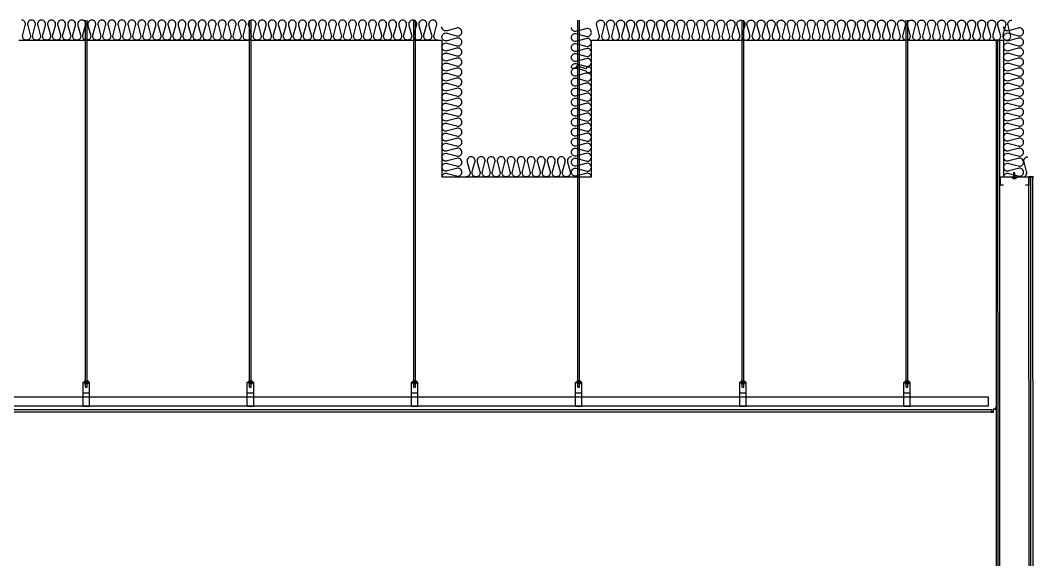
# Model space of a CAD drawing. Header units: millimetres. Extents: x 19868 to 801382, y -4805 to 85279.
# Drawn here: x 75786 to 81311, y 45066 to 48029 of the extents above; entities that cross this region are included whole.
import ezdxf

# ---------------------------------------------------------------- set-up
doc = ezdxf.new("R2010")
doc.units = ezdxf.units.MM
doc.header["$LTSCALE"] = 250
for name, color, linetype in [('8입면선', 8, 'Continuous'), ('A-CEIL', 8, 'Continuous'), ('A-CEIL_EL', 8, 'Continuous'), ('A-WALL-D', 7, 'Continuous'), ('GAGAM-DT', 7, 'Continuous'), ('ISL', 251, 'Continuous'), ('MO-S', 3, 'Continuous'), ('입면', 7, 'Continuous')]:
    doc.layers.add(name, color=color, linetype=linetype)

# ---------------------------------------------------------------- blocks, each defined once
blk = doc.blocks.new('A$C7fa20b73')
at = {"layer": '8입면선', "color": 8}
for p, q in [((10, 0), (9.4, 5790)), ((190, 0), (189.4, 5040))]:
    blk.add_line(p, q, dxfattribs=at)
at = {"layer": 'A-WALL-D'}
for p, q in [((-0.6, 5790), (0, 0)), ((19.4, 5790), (-0.6, 5790)), ((20, 0), (19.4, 5790)), ((180, 0), (179.4, 5040)), ((199.4, 5040), (179.4, 5040)), ((199.4, 5040), (200, 0)), ((200, 0), (0, 0))]:
    blk.add_line(p, q, dxfattribs=at)
at = {"layer": 'GAGAM-DT', "color": 8}
for p, q in [((104.6, 5034.2), (94.6, 5034.2)), ((94.6, 5034.2), (94.6, 5030.7)), ((103.1, 5029.2), (96.1, 5029.2)), ((97.1, 5034.2), (97.1, 5065.6)), ((102.1, 5060.1), (97.1, 5065.6)), ((97.1, 5034.2), (97.1, 5029.2)), ((102.1, 5034.2), (102.1, 5060.1)), ((102.1, 5034.2), (102.1, 5029.2)), ((104.6, 5034.2), (104.6, 5030.7)), ((95.2, 5.8), (95.2, 9.3)), ((105.1, 5.8), (95.2, 5.8)), ((103.6, 10.8), (96.7, 10.8)), ((97.6, 5.8), (97.6, 10.8)), ((97.6, 5.8), (97.6, -25.6)), ((102.6, 5.8), (102.6, 10.8)), ((102.6, 5.8), (102.6, -20.1)), ((105.1, 5.8), (105.1, 9.3)), ((97.6, -25.6), (102.6, -20.1))]:
    blk.add_line(p, q, dxfattribs=at)
for centre, start, end in [((96.1, 5030.7), 180, 270), ((103.1, 5030.7), 270, 0), ((96.7, 9.3), 90, 180), ((103.6, 9.3), 0, 90)]:
    blk.add_arc(centre, 1.51, start, end, dxfattribs=at)
at = {"layer": '입면', "color": 6}
for p, q in [((19.4, 4995), (19.4, 5040)), ((19.4, 5040), (84.8, 5040)), ((84.2, 5038.8), (20.6, 5038.8)), ((20.6, 5038.8), (20.6, 4996.2)), ((89.2, 5033), (84.2, 5038.8)), ((84.8, 5040), (89.8, 5034.2)), ((109.7, 5033), (89.2, 5033)), ((89.8, 5034.2), (109.1, 5034.2)), ((109.1, 5034.2), (114.1, 5040)), ((114.7, 5038.8), (109.7, 5033)), ((114.1, 5040), (179.4, 5040)), ((178.2, 5038.8), (114.7, 5038.8)), ((178.2, 4996.2), (178.2, 5038.8)), ((179.4, 5040), (179.4, 4995)), ((37.3, 4995), (19.4, 4995)), ((20.6, 4996.2), (37.3, 4996.2)), ((37.3, 4996.2), (37.3, 4995)), ((161.6, 4995), (161.6, 4996.2)), ((161.6, 4996.2), (178.2, 4996.2)), ((179.4, 4995), (161.6, 4995)), ((37.8, 45), (20, 45)), ((20, 45), (20, 0)), ((20, 0), (85.3, 0)), ((21.2, 1.2), (21.2, 43.8)), ((21.2, 43.8), (37.8, 43.8)), ((84.8, 1.2), (21.2, 1.2)), ((37.8, 43.8), (37.8, 45)), ((89.8, 7), (84.8, 1.2)), ((85.3, 0), (90.3, 5.8)), ((110.2, 7), (89.8, 7)), ((90.3, 5.8), (109.7, 5.8)), ((109.7, 5.8), (114.7, 0)), ((115.2, 1.2), (110.2, 7)), ((114.7, 0), (180, 0)), ((178.8, 1.2), (115.2, 1.2)), ((180, 45), (162.2, 45)), ((162.2, 45), (162.2, 43.8)), ((162.2, 43.8), (178.8, 43.8)), ((178.8, 43.8), (178.8, 1.2)), ((180, 0), (180, 45))]:
    blk.add_line(p, q, dxfattribs=at)

msp = doc.modelspace()

# ---------------------------------------------------------------- linework, layer by layer
at = {"layer": 'A-CEIL'}
for p, q in [((72061.3, 45890.9, 0), (81114.8, 45890.9, 0)), ((72061.3, 45878.9, 0), (81114.8, 45878.9, 0))]:
    msp.add_line(p, q, dxfattribs=at)
at = {"layer": 'A-CEIL_EL'}
for p, q in [((76144.2, 46014.7), (76144.2, 48028.9, 0)), ((76153.2, 46014.7), (76153.2, 48028.9, 0)), ((77044.2, 46014.7), (77044.2, 48028.9, 0)), ((77053.2, 46014.7), (77053.2, 48028.9, 0)), ((77944.2, 46014.7), (77944.2, 48028.9, 0)), ((77953.2, 46014.7), (77953.2, 48028.9, 0)), ((78844.2, 46014.7), (78844.2, 48028.9, 0)), ((78853.2, 46014.7), (78853.2, 48028.9, 0)), ((79744.2, 46014.7), (79744.2, 48028.9, 0)), ((79753.2, 46014.7), (79753.2, 48028.9, 0)), ((80644.2, 46014.7), (80644.2, 48028.9, 0)), ((80653.2, 46014.7), (80653.2, 48028.9, 0)), ((76131.2, 45910.7), (76131.2, 46041.9)), ((76131.2, 46041.9), (76166.2, 46041.9)), ((76131.2, 46040.7), (76166.2, 46040.7)), ((76135.2, 46043.4), (76162.2, 46043.4)), ((76135.2, 46043.4), (76135.2, 46041.9)), ((76135.2, 46040.7), (76135.2, 46039.2)), ((76135.2, 46039.2), (76162.2, 46039.2)), ((76139.2, 46048.4), (76158.2, 46048.4)), ((76139.2, 46048.4), (76139.2, 46043.4)), ((76139.2, 46039.2), (76139.2, 46034.2)), ((76139.2, 46034.2), (76158.2, 46034.2)), ((76144.2, 46014.7), (76144.2, 46034.2)), ((76153.2, 46014.7), (76153.2, 46034.2)), ((76158.2, 46048.4), (76158.2, 46043.4)), ((76158.2, 46039.2), (76158.2, 46034.2)), ((76162.2, 46043.4), (76162.2, 46041.9)), ((76162.2, 46040.7), (76162.2, 46039.2)), ((76166.2, 45910.7), (76166.2, 46041.9)), ((77031.2, 45910.7), (77031.2, 46041.9)), ((77031.2, 46041.9), (77066.2, 46041.9)), ((77031.2, 46040.7), (77066.2, 46040.7)), ((77035.2, 46043.4), (77062.2, 46043.4)), ((77035.2, 46043.4), (77035.2, 46041.9)), ((77035.2, 46040.7), (77035.2, 46039.2)), ((77035.2, 46039.2), (77062.2, 46039.2)), ((77039.2, 46048.4), (77058.2, 46048.4)), ((77039.2, 46048.4), (77039.2, 46043.4)), ((77039.2, 46039.2), (77039.2, 46034.2)), ((77039.2, 46034.2), (77058.2, 46034.2)), ((77044.2, 46014.7), (77044.2, 46034.2)), ((77053.2, 46014.7), (77053.2, 46034.2)), ((77058.2, 46048.4), (77058.2, 46043.4)), ((77058.2, 46039.2), (77058.2, 46034.2)), ((77062.2, 46043.4), (77062.2, 46041.9)), ((77062.2, 46040.7), (77062.2, 46039.2)), ((77066.2, 45910.7), (77066.2, 46041.9)), ((77931.2, 45910.7), (77931.2, 46041.9)), ((77931.2, 46041.9), (77966.2, 46041.9)), ((77931.2, 46040.7), (77966.2, 46040.7)), ((77935.2, 46043.4), (77962.2, 46043.4)), ((77935.2, 46043.4), (77935.2, 46041.9)), ((77935.2, 46040.7), (77935.2, 46039.2)), ((77935.2, 46039.2), (77962.2, 46039.2)), ((77939.2, 46048.4), (77958.2, 46048.4)), ((77939.2, 46048.4), (77939.2, 46043.4)), ((77939.2, 46039.2), (77939.2, 46034.2)), ((77939.2, 46034.2), (77958.2, 46034.2)), ((77944.2, 46014.7), (77944.2, 46034.2)), ((77953.2, 46014.7), (77953.2, 46034.2)), ((77958.2, 46048.4), (77958.2, 46043.4)), ((77958.2, 46039.2), (77958.2, 46034.2)), ((77962.2, 46043.4), (77962.2, 46041.9)), ((77962.2, 46040.7), (77962.2, 46039.2)), ((77966.2, 45910.7), (77966.2, 46041.9)), ((78831.2, 45910.7), (78831.2, 46041.9)), ((78831.2, 46041.9), (78866.2, 46041.9)), ((78831.2, 46040.7), (78866.2, 46040.7)), ((78835.2, 46043.4), (78862.2, 46043.4)), ((78835.2, 46043.4), (78835.2, 46041.9)), ((78835.2, 46040.7), (78835.2, 46039.2)), ((78835.2, 46039.2), (78862.2, 46039.2)), ((78839.2, 46048.4), (78858.2, 46048.4)), ((78839.2, 46048.4), (78839.2, 46043.4)), ((78839.2, 46039.2), (78839.2, 46034.2)), ((78839.2, 46034.2), (78858.2, 46034.2)), ((78844.2, 46014.7), (78844.2, 46034.2)), ((78853.2, 46014.7), (78853.2, 46034.2)), ((78858.2, 46048.4), (78858.2, 46043.4)), ((78858.2, 46039.2), (78858.2, 46034.2)), ((78862.2, 46043.4), (78862.2, 46041.9)), ((78862.2, 46040.7), (78862.2, 46039.2)), ((78866.2, 45910.7), (78866.2, 46041.9)), ((79731.2, 45910.7), (79731.2, 46041.9)), ((79731.2, 46041.9), (79766.2, 46041.9)), ((79731.2, 46040.7), (79766.2, 46040.7)), ((79735.2, 46043.4), (79762.2, 46043.4)), ((79735.2, 46043.4), (79735.2, 46041.9)), ((79735.2, 46040.7), (79735.2, 46039.2)), ((79735.2, 46039.2), (79762.2, 46039.2)), ((79739.2, 46048.4), (79758.2, 46048.4)), ((79739.2, 46048.4), (79739.2, 46043.4)), ((79739.2, 46039.2), (79739.2, 46034.2)), ((79739.2, 46034.2), (79758.2, 46034.2)), ((79744.2, 46014.7), (79744.2, 46034.2)), ((79753.2, 46014.7), (79753.2, 46034.2)), ((79758.2, 46048.4), (79758.2, 46043.4)), ((79758.2, 46039.2), (79758.2, 46034.2)), ((79762.2, 46043.4), (79762.2, 46041.9)), ((79762.2, 46040.7), (79762.2, 46039.2)), ((79766.2, 45910.7), (79766.2, 46041.9)), ((80631.2, 45910.7), (80631.2, 46041.9)), ((80631.2, 46041.9), (80666.2, 46041.9)), ((80631.2, 46040.7), (80666.2, 46040.7)), ((80635.2, 46043.4), (80662.2, 46043.4)), ((80635.2, 46043.4), (80635.2, 46041.9)), ((80635.2, 46040.7), (80635.2, 46039.2)), ((80635.2, 46039.2), (80662.2, 46039.2)), ((80639.2, 46048.4), (80658.2, 46048.4)), ((80639.2, 46048.4), (80639.2, 46043.4)), ((80639.2, 46039.2), (80639.2, 46034.2)), ((80639.2, 46034.2), (80658.2, 46034.2)), ((80644.2, 46014.7), (80644.2, 46034.2)), ((80653.2, 46014.7), (80653.2, 46034.2)), ((80658.2, 46048.4), (80658.2, 46043.4)), ((80658.2, 46039.2), (80658.2, 46034.2)), ((80662.2, 46043.4), (80662.2, 46041.9)), ((80662.2, 46040.7), (80662.2, 46039.2)), ((80666.2, 45910.7), (80666.2, 46041.9)), ((76131.2, 45982.4), (76166.2, 45982.4)), ((77031.2, 45982.4), (77066.2, 45982.4)), ((77931.2, 45982.4), (77966.2, 45982.4)), ((78831.2, 45982.4), (78866.2, 45982.4)), ((79731.2, 45982.4), (79766.2, 45982.4)), ((80631.2, 45982.4), (80666.2, 45982.4)), ((72081.2, 45961.9), (81094.9, 45961.9)), ((76131.2, 45961.9), (76166.2, 45961.9)), ((77031.2, 45961.9), (77066.2, 45961.9)), ((77931.2, 45961.9), (77966.2, 45961.9)), ((78831.2, 45961.9), (78866.2, 45961.9)), ((79731.2, 45961.9), (79766.2, 45961.9)), ((80631.2, 45961.9), (80666.2, 45961.9)), ((81094.9, 45911.9), (81094.9, 45961.9)), ((72081.2, 45911.9), (81094.9, 45911.9)), ((76131.2, 45911.9), (76166.2, 45911.9)), ((76131.2, 45910.7), (76166.2, 45910.7)), ((77031.2, 45911.9), (77066.2, 45911.9)), ((77031.2, 45910.7), (77066.2, 45910.7)), ((77931.2, 45911.9), (77966.2, 45911.9)), ((77931.2, 45910.7), (77966.2, 45910.7)), ((78831.2, 45911.9), (78866.2, 45911.9)), ((78831.2, 45910.7), (78866.2, 45910.7)), ((79731.2, 45911.9), (79766.2, 45911.9)), ((79731.2, 45910.7), (79766.2, 45910.7)), ((80631.2, 45911.9), (80666.2, 45911.9)), ((80631.2, 45910.7), (80666.2, 45910.7))]:
    msp.add_line(p, q, dxfattribs=at)
for centre in [(76148.7, 46026.3), (77048.7, 46026.3), (77948.7, 46026.3), (78848.7, 46026.3), (79748.7, 46026.3), (80648.7, 46026.3)]:
    msp.add_arc(centre, 12.4, 248.715, 291.285, dxfattribs=at)
at = {"layer": 'ISL'}
msp.add_line((81114.8, 45878.9), (81114.8, 45890.9, 0), dxfattribs=at)
for points in [[(78075.7, 47918.9, -0.524951), (78055.1, 47948.7), (78068.8, 47999.1, 0.524856), (78048.2, 48028.9, 0.524856), (78027.6, 47999.1), (78041.3, 47948.7, -1.449198), (78000.1, 47948.7), (78013.8, 47999.1, 0.524856), (77993.2, 48028.9, 0.524856), (77972.6, 47999.1), (77986.3, 47948.7, -1.449198), (77945.1, 47948.7), (77958.8, 47999.1, 0.524856), (77938.2, 48028.9, 0.524856), (77917.6, 47999.1), (77931.3, 47948.7, -1.449198), (77890.1, 47948.7), (77903.8, 47999.1, 0.524856), (77883.2, 48028.9, 0.524856), (77862.6, 47999.1), (77876.3, 47948.7, -1.449198), (77835.1, 47948.7), (77848.8, 47999.1, 0.524856), (77828.2, 48028.9, 0.524856), (77807.6, 47999.1), (77821.3, 47948.7, -1.449198), (77780.1, 47948.7), (77793.8, 47999.1, 0.524856), (77773.2, 48028.9, 0.524856), (77752.6, 47999.1), (77766.3, 47948.7, -1.449198), (77725.1, 47948.7), (77738.8, 47999.1, 0.524856), (77718.2, 48028.9, 0.524856), (77697.6, 47999.1), (77711.3, 47948.7, -1.449198), (77670.1, 47948.7), (77683.8, 47999.1, 0.524856), (77663.2, 48028.9, 0.524856), (77642.6, 47999.1), (77656.3, 47948.7, -1.449198), (77615.1, 47948.7), (77628.8, 47999.1, 0.524856), (77608.2, 48028.9, 0.524856), (77587.6, 47999.1), (77601.3, 47948.7, -1.449198), (77560.1, 47948.7), (77573.8, 47999.1, 0.524856), (77553.2, 48028.9, 0.524856), (77532.6, 47999.1), (77546.3, 47948.7, -1.449198), (77505.1, 47948.7), (77518.8, 47999.1, 0.524856), (77498.2, 48028.9, 0.524856), (77477.6, 47999.1), (77491.3, 47948.7, -1.449198), (77450.1, 47948.7), (77463.8, 47999.1, 0.524856), (77443.2, 48028.9, 0.524856), (77422.6, 47999.1), (77436.3, 47948.7, -1.449198), (77395.1, 47948.7), (77408.8, 47999.1, 0.524856), (77388.2, 48028.9, 0.524856), (77367.6, 47999.1), (77381.3, 47948.7, -1.449198), (77340.1, 47948.7), (77353.8, 47999.1, 0.524856), (77333.2, 48028.9, 0.524856), (77312.6, 47999.1), (77326.3, 47948.7, -1.449198), (77285.1, 47948.7), (77298.8, 47999.1, 0.524856), (77278.2, 48028.9, 0.524856), (77257.6, 47999.1), (77271.3, 47948.7, -1.449198), (77230.1, 47948.7), (77243.8, 47999.1, 0.524856), (77223.2, 48028.9, 0.524856), (77202.6, 47999.1), (77216.3, 47948.7, -1.449198), (77175.1, 47948.7), (77188.8, 47999.1, 0.524856), (77168.2, 48028.9, 0.524856), (77147.6, 47999.1), (77161.3, 47948.7, -1.449198), (77120.1, 47948.7), (77133.8, 47999.1, 0.524856), (77113.2, 48028.9, 0.524856), (77092.6, 47999.1), (77106.3, 47948.7, -1.449198), (77065.1, 47948.7), (77078.8, 47999.1, 0.524856), (77058.2, 48028.9, 0.524856), (77037.6, 47999.1), (77051.3, 47948.7, -1.449198), (77010.1, 47948.7), (77023.8, 47999.1, 0.524856), (77003.2, 48028.9, 0.524856), (76982.6, 47999.1), (76996.3, 47948.7, -1.449198), (76955.1, 47948.7), (76968.8, 47999.1, 0.524856), (76948.2, 48028.9, 0.524856), (76927.6, 47999.1), (76941.3, 47948.7, -1.449198), (76900.1, 47948.7), (76913.8, 47999.1, 0.524856), (76893.2, 48028.9, 0.524856), (76872.6, 47999.1), (76886.3, 47948.7, -1.449198), (76845.1, 47948.7), (76858.8, 47999.1, 0.524856), (76838.2, 48028.9, 0.524856), (76817.6, 47999.1), (76831.3, 47948.7, -1.449198), (76790.1, 47948.7), (76803.8, 47999.1, 0.524856), (76783.2, 48028.9, 0.524856), (76762.6, 47999.1), (76776.3, 47948.7, -1.449198), (76735.1, 47948.7), (76748.8, 47999.1, 0.524856), (76728.2, 48028.9, 0.524856), (76707.6, 47999.1), (76721.3, 47948.7, -1.449198), (76680.1, 47948.7), (76693.8, 47999.1, 0.524856), (76673.2, 48028.9, 0.524856), (76652.6, 47999.1), (76666.3, 47948.7, -1.449198), (76625.1, 47948.7), (76638.8, 47999.1, 0.524856), (76618.2, 48028.9, 0.524856), (76597.6, 47999.1), (76611.3, 47948.7, -1.449198), (76570.1, 47948.7), (76583.8, 47999.1, 0.524856), (76563.2, 48028.9, 0.524856), (76542.6, 47999.1), (76556.3, 47948.7, -1.449198), (76515.1, 47948.7), (76528.8, 47999.1, 0.524856), (76508.2, 48028.9, 0.524856), (76487.6, 47999.1), (76501.3, 47948.7, -1.449198), (76460.1, 47948.7), (76473.8, 47999.1, 0.524856), (76453.2, 48028.9, 0.524856), (76432.6, 47999.1), (76446.3, 47948.7, -1.449198), (76405.1, 47948.7), (76418.8, 47999.1, 0.524856), (76398.2, 48028.9, 0.524856), (76377.6, 47999.1), (76391.3, 47948.7, -1.449198), (76350.1, 47948.7), (76363.8, 47999.1, 0.524856), (76343.2, 48028.9, 0.524856), (76322.6, 47999.1), (76336.3, 47948.7, -1.449198), (76295.1, 47948.7), (76308.8, 47999.1, 0.524856), (76288.2, 48028.9, 0.524856), (76267.6, 47999.1), (76281.3, 47948.7, -1.449198), (76240.1, 47948.7), (76253.8, 47999.1, 0.524856), (76233.2, 48028.9, 0.524856), (76212.6, 47999.1), (76226.3, 47948.7, -1.449198), (76185.1, 47948.7), (76198.8, 47999.1, 0.524856), (76178.2, 48028.9, 0.524856), (76157.6, 47999.1), (76171.3, 47948.7, -1.449198), (76130.1, 47948.7), (76143.8, 47999.1, 0.524856), (76123.2, 48028.9, 0.524856), (76102.6, 47999.1), (76116.3, 47948.7, -1.449198), (76075.1, 47948.7), (76088.8, 47999.1, 0.524856), (76068.2, 48028.9, 0.524856), (76047.6, 47999.1), (76061.3, 47948.7, -1.449198), (76020.1, 47948.7), (76033.8, 47999.1, 0.524856), (76013.2, 48028.9, 0.524856), (75992.6, 47999.1), (76006.3, 47948.7, -1.449198), (75965.1, 47948.7), (75978.8, 47999.1, 0.524856), (75958.2, 48028.9, 0.524856), (75937.6, 47999.1), (75951.3, 47948.7, -1.449198), (75910.1, 47948.7), (75923.8, 47999.1, 0.524856), (75903.2, 48028.9, 0.524856), (75882.6, 47999.1), (75896.3, 47948.7, -1.449198), (75855.1, 47948.7), (75868.8, 47999.1, 0.524856), (75848.2, 48028.9, 0.524856), (75827.6, 47999.1), (75841.3, 47948.7, -1.449198), (75800.1, 47948.7), (75813.8, 47999.1, 0.524856), (75793.2, 48028.9)], [(78940.7, 47918.9, 0.524951), (78961.3, 47948.7), (78947.6, 47999.1, -0.524856), (78968.2, 48028.9, -0.524856), (78988.8, 47999.1), (78975.1, 47948.7, 1.449198), (79016.3, 47948.7), (79002.6, 47999.1, -0.524856), (79023.2, 48028.9, -0.524856), (79043.8, 47999.1), (79030.1, 47948.7, 1.449198), (79071.3, 47948.7), (79057.6, 47999.1, -0.524856), (79078.2, 48028.9, -0.524856), (79098.8, 47999.1), (79085.1, 47948.7, 1.449198), (79126.3, 47948.7), (79112.6, 47999.1, -0.524856), (79133.2, 48028.9, -0.524856), (79153.8, 47999.1), (79140.1, 47948.7, 1.449198), (79181.3, 47948.7), (79167.6, 47999.1, -0.524856), (79188.2, 48028.9, -0.524856), (79208.8, 47999.1), (79195.1, 47948.7, 1.449198), (79236.3, 47948.7), (79222.6, 47999.1, -0.524856), (79243.2, 48028.9, -0.524856), (79263.8, 47999.1), (79250.1, 47948.7, 1.449198), (79291.3, 47948.7), (79277.6, 47999.1, -0.524856), (79298.2, 48028.9, -0.524856), (79318.8, 47999.1), (79305.1, 47948.7, 1.449198), (79346.3, 47948.7), (79332.6, 47999.1, -0.524856), (79353.2, 48028.9, -0.524856), (79373.8, 47999.1), (79360.1, 47948.7, 1.449198), (79401.3, 47948.7), (79387.6, 47999.1, -0.524856), (79408.2, 48028.9, -0.524856), (79428.8, 47999.1), (79415.1, 47948.7, 1.449198), (79456.3, 47948.7), (79442.6, 47999.1, -0.524856), (79463.2, 48028.9, -0.524856), (79483.8, 47999.1), (79470.1, 47948.7, 1.449198), (79511.3, 47948.7), (79497.6, 47999.1, -0.524856), (79518.2, 48028.9, -0.524856), (79538.8, 47999.1), (79525.1, 47948.7, 1.449198), (79566.3, 47948.7), (79552.6, 47999.1, -0.524856), (79573.2, 48028.9, -0.524856), (79593.8, 47999.1), (79580.1, 47948.7, 1.449198), (79621.3, 47948.7), (79607.6, 47999.1, -0.524856), (79628.2, 48028.9, -0.524856), (79648.8, 47999.1), (79635.1, 47948.7, 1.449198), (79676.3, 47948.7), (79662.6, 47999.1, -0.524856), (79683.2, 48028.9, -0.524856), (79703.8, 47999.1), (79690.1, 47948.7, 1.449198), (79731.3, 47948.7), (79717.6, 47999.1, -0.524856), (79738.2, 48028.9, -0.524856), (79758.8, 47999.1), (79745.1, 47948.7, 1.449198), (79786.3, 47948.7), (79772.6, 47999.1, -0.524856), (79793.2, 48028.9, -0.524856), (79813.8, 47999.1), (79800.1, 47948.7, 1.449198), (79841.3, 47948.7), (79827.6, 47999.1, -0.524856), (79848.2, 48028.9, -0.524856), (79868.8, 47999.1), (79855.1, 47948.7, 1.449198), (79896.3, 47948.7), (79882.6, 47999.1, -0.524856), (79903.2, 48028.9, -0.524856), (79923.8, 47999.1), (79910.1, 47948.7, 1.449198), (79951.3, 47948.7), (79937.6, 47999.1, -0.524856), (79958.2, 48028.9, -0.524856), (79978.8, 47999.1), (79965.1, 47948.7, 1.449198), (80006.3, 47948.7), (79992.6, 47999.1, -0.524856), (80013.2, 48028.9, -0.524856), (80033.8, 47999.1), (80020.1, 47948.7, 1.449198), (80061.3, 47948.7), (80047.6, 47999.1, -0.524856), (80068.2, 48028.9, -0.524856), (80088.8, 47999.1), (80075.1, 47948.7, 1.449198), (80116.3, 47948.7), (80102.6, 47999.1, -0.524856), (80123.2, 48028.9, -0.524856), (80143.8, 47999.1), (80130.1, 47948.7, 1.449198), (80171.3, 47948.7), (80157.6, 47999.1, -0.524856), (80178.2, 48028.9, -0.524856), (80198.8, 47999.1), (80185.1, 47948.7, 1.449198), (80226.3, 47948.7), (80212.6, 47999.1, -0.524856), (80233.2, 48028.9, -0.524856), (80253.8, 47999.1), (80240.1, 47948.7, 1.449198), (80281.3, 47948.7), (80267.6, 47999.1, -0.524856), (80288.2, 48028.9, -0.524856), (80308.8, 47999.1), (80295.1, 47948.7, 1.449198), (80336.3, 47948.7), (80322.6, 47999.1, -0.524856), (80343.2, 48028.9, -0.524856), (80363.8, 47999.1), (80350.1, 47948.7, 1.449198), (80391.3, 47948.7), (80377.6, 47999.1, -0.524856), (80398.2, 48028.9, -0.524856), (80418.8, 47999.1), (80405.1, 47948.7, 1.449198), (80446.3, 47948.7), (80432.6, 47999.1, -0.524856), (80453.2, 48028.9, -0.524856), (80473.8, 47999.1), (80460.1, 47948.7, 1.449198), (80501.3, 47948.7), (80487.6, 47999.1, -0.524856), (80508.2, 48028.9, -0.524856), (80528.8, 47999.1), (80515.1, 47948.7, 1.449198), (80556.3, 47948.7), (80542.6, 47999.1, -0.524856), (80563.2, 48028.9, -0.524856), (80583.8, 47999.1), (80570.1, 47948.7, 1.449198), (80611.3, 47948.7), (80597.6, 47999.1, -0.524856), (80618.2, 48028.9, -0.524856), (80638.8, 47999.1), (80625.1, 47948.7, 1.449198), (80666.3, 47948.7), (80652.6, 47999.1, -0.524856), (80673.2, 48028.9, -0.524856), (80693.8, 47999.1), (80680.1, 47948.7, 1.449198), (80721.3, 47948.7), (80707.6, 47999.1, -0.524856), (80728.2, 48028.9, -0.524856), (80748.8, 47999.1), (80735.1, 47948.7, 1.449198), (80776.3, 47948.7), (80762.6, 47999.1, -0.524856), (80783.2, 48028.9, -0.524856), (80803.8, 47999.1), (80790.1, 47948.7, 1.449198), (80831.3, 47948.7), (80817.6, 47999.1, -0.524856), (80838.2, 48028.9, -0.524856), (80858.8, 47999.1), (80845.1, 47948.7, 1.449198), (80886.3, 47948.7), (80872.6, 47999.1, -0.524856), (80893.2, 48028.9, -0.524856), (80913.8, 47999.1), (80900.1, 47948.7, 1.449198), (80941.3, 47948.7), (80927.6, 47999.1, -0.524856), (80948.2, 48028.9, -0.524856), (80968.8, 47999.1), (80955.1, 47948.7, 1.449198), (80996.3, 47948.7), (80982.6, 47999.1, -0.524856), (81003.2, 48028.9, -0.524856), (81023.8, 47999.1), (81010.1, 47948.7, 1.449198), (81051.3, 47948.7), (81037.6, 47999.1, -0.524856), (81058.2, 48028.9, -0.524856), (81078.8, 47999.1), (81065.1, 47948.7, 1.449198), (81106.3, 47948.7), (81092.6, 47999.1, -0.524856), (81113.2, 48028.9, -0.524856), (81133.8, 47999.1), (81120.1, 47948.7, 1.449198), (81161.3, 47948.7), (81147.6, 47999.1, -0.524856), (81168.2, 48028.9, -0.524856), (81188.8, 47999.1), (81175.1, 47948.7, 1.449198), (81216.3, 47948.7), (81202.6, 47999.1, -0.524856), (81223.2, 48028.9)], [(78098.4, 47168.9, -0.489145), (78128, 47187), (78178.4, 47173.4, 0.524856), (78208.2, 47193.9, 0.524856), (78178.4, 47214.5), (78128, 47200.9, -1.449198), (78128, 47242), (78178.4, 47228.4, 0.524856), (78208.2, 47248.9, 0.524856), (78178.4, 47269.5), (78128, 47255.9, -1.449198), (78128, 47297), (78178.4, 47283.4, 0.524856), (78208.2, 47303.9, 0.524856), (78178.4, 47324.5), (78128, 47310.9, -1.449198), (78128, 47352), (78178.4, 47338.4, 0.524856), (78208.2, 47358.9, 0.524856), (78178.4, 47379.5), (78128, 47365.9, -1.449198), (78128, 47407), (78178.4, 47393.4, 0.524856), (78208.2, 47413.9, 0.524856), (78178.4, 47434.5), (78128, 47420.9, -1.449198), (78128, 47462), (78178.4, 47448.4, 0.524856), (78208.2, 47468.9, 0.524856), (78178.4, 47489.5), (78128, 47475.9, -1.449198), (78128, 47517), (78178.4, 47503.4, 0.524856), (78208.2, 47523.9, 0.524856), (78178.4, 47544.5), (78128, 47530.9, -1.449198), (78128, 47572), (78178.4, 47558.4, 0.524856), (78208.2, 47578.9, 0.524856), (78178.4, 47599.5), (78128, 47585.9, -1.449198), (78128, 47627), (78178.4, 47613.4, 0.524856), (78208.2, 47633.9, 0.524856), (78178.4, 47654.5), (78128, 47640.9, -1.449198), (78128, 47682), (78178.4, 47668.4, 0.524856), (78208.2, 47688.9, 0.524856), (78178.4, 47709.5), (78128, 47695.9, -1.449198), (78128, 47737), (78178.4, 47723.4, 0.524856), (78208.2, 47743.9, 0.524856), (78178.4, 47764.5), (78128, 47750.9, -1.449198), (78128, 47792), (78178.4, 47778.4, 0.524856), (78208.2, 47798.9, 0.524856), (78178.4, 47819.5), (78128, 47805.9, -1.449198), (78128, 47847), (78178.4, 47833.4, 0.524856), (78208.2, 47853.9, 0.524856), (78178.4, 47874.5), (78128, 47860.9, -1.449198), (78128, 47902), (78178.4, 47888.4, 0.524856), (78208.2, 47908.9, 0.524856), (78178.4, 47929.5), (78128, 47915.9, -1.449198), (78128, 47957), (78178.4, 47943.4, 0.524856), (78208.2, 47963.9, 0.524856), (78178.4, 47984.5), (78128, 47970.9, -0.524933), (78098.2, 47991.4)], [(78918.1, 47168.9, 0.489145), (78888.4, 47187), (78838, 47173.4, -0.524856), (78808.2, 47193.9, -0.524856), (78838, 47214.5), (78888.4, 47200.9, 1.449198), (78888.4, 47242), (78838, 47228.4, -0.524856), (78808.2, 47248.9, -0.524856), (78838, 47269.5), (78888.4, 47255.9, 1.449198), (78888.4, 47297), (78838, 47283.4, -0.524856), (78808.2, 47303.9, -0.524856), (78838, 47324.5), (78888.4, 47310.9, 1.449198), (78888.4, 47352), (78838, 47338.4, -0.524856), (78808.2, 47358.9, -0.524856), (78838, 47379.5), (78888.4, 47365.9, 1.449198), (78888.4, 47407), (78838, 47393.4, -0.524856), (78808.2, 47413.9, -0.524856), (78838, 47434.5), (78888.4, 47420.9, 1.449198), (78888.4, 47462), (78838, 47448.4, -0.524856), (78808.2, 47468.9, -0.524856), (78838, 47489.5), (78888.4, 47475.9, 1.449198), (78888.4, 47517), (78838, 47503.4, -0.524856), (78808.2, 47523.9, -0.524856), (78838, 47544.5), (78888.4, 47530.9, 1.449198), (78888.4, 47572), (78838, 47558.4, -0.524856), (78808.2, 47578.9, -0.524856), (78838, 47599.5), (78888.4, 47585.9, 1.449198), (78888.4, 47627), (78838, 47613.4, -0.524856), (78808.2, 47633.9, -0.524856), (78838, 47654.5), (78888.4, 47640.9, 1.449198), (78888.4, 47682), (78838, 47668.4, -0.524856), (78808.2, 47688.9, -0.524856), (78838, 47709.5), (78888.4, 47695.9, 1.449198), (78888.4, 47737), (78838, 47723.4, -0.524856), (78808.2, 47743.9, -0.524856), (78838, 47764.5), (78888.4, 47750.9, 5.351885), (78888.4, 47762), (78838, 47778.4, -0.607988), (78808.2, 47768.9, -0.524856), (78838, 47789.5), (78888.4, 47775.9, 1.449198), (78888.4, 47817), (78838, 47803.4, -0.524856), (78808.2, 47823.9, -0.524856), (78838, 47844.5), (78888.4, 47830.9, 1.449198), (78888.4, 47872), (78838, 47858.4, -0.524856), (78808.2, 47878.9, -0.524856), (78838, 47899.5), (78888.4, 47885.9, 1.449198), (78888.4, 47927), (78838, 47913.4, -0.524856), (78808.2, 47933.9, -0.524856), (78838, 47954.5), (78888.4, 47940.9, 0.524933), (78918.2, 47961.4, 0.524933), (78888.4, 47982), (78838, 47968.4, -0.524854), (78808.2, 47988.9, -0.524854)], [(81178.4, 47168.9, -0.489145), (81208, 47187), (81258.4, 47173.4, 0.524856), (81288.2, 47193.9, 0.524856), (81258.4, 47214.5), (81208, 47200.9, -1.449198), (81208, 47242), (81258.4, 47228.4, 0.524856), (81288.2, 47248.9, 0.524856), (81258.4, 47269.5), (81208, 47255.9, -1.449198), (81208, 47297), (81258.4, 47283.4, 0.524856), (81288.2, 47303.9, 0.524856), (81258.4, 47324.5), (81208, 47310.9, -1.449198), (81208, 47352), (81258.4, 47338.4, 0.524856), (81288.2, 47358.9, 0.524856), (81258.4, 47379.5), (81208, 47365.9, -1.449198), (81208, 47407), (81258.4, 47393.4, 0.524856), (81288.2, 47413.9, 0.524856), (81258.4, 47434.5), (81208, 47420.9, -1.449198), (81208, 47462), (81258.4, 47448.4, 0.524856), (81288.2, 47468.9, 0.524856), (81258.4, 47489.5), (81208, 47475.9, -1.449198), (81208, 47517), (81258.4, 47503.4, 0.524856), (81288.2, 47523.9, 0.524856), (81258.4, 47544.5), (81208, 47530.9, -1.449198), (81208, 47572), (81258.4, 47558.4, 0.524856), (81288.2, 47578.9, 0.524856), (81258.4, 47599.5), (81208, 47585.9, -1.449198), (81208, 47627), (81258.4, 47613.4, 0.524856), (81288.2, 47633.9, 0.524856), (81258.4, 47654.5), (81208, 47640.9, -1.449198), (81208, 47682), (81258.4, 47668.4, 0.524856), (81288.2, 47688.9, 0.524856), (81258.4, 47709.5), (81208, 47695.9, -1.449198), (81208, 47737), (81258.4, 47723.4, 0.524856), (81288.2, 47743.9, 0.524856), (81258.4, 47764.5), (81208, 47750.9, -1.449198), (81208, 47792), (81258.4, 47778.4, 0.524856), (81288.2, 47798.9, 0.524856), (81258.4, 47819.5), (81208, 47805.9, -1.449198), (81208, 47847), (81258.4, 47833.4, 0.524856), (81288.2, 47853.9, 0.524856), (81258.4, 47874.5), (81208, 47860.9, -1.449198), (81208, 47902), (81258.4, 47888.4, 0.524856), (81288.2, 47908.9, 0.524856), (81258.4, 47929.5), (81208, 47915.9, -1.449198), (81208, 47957), (81258.4, 47943.4, 0.524856), (81288.2, 47963.9, 0.524856), (81258.4, 47984.5), (81208, 47970.9, -0.524933), (81178.2, 47991.4)], [(78808.2, 47278.9, 0.524856), (78787.6, 47249.1), (78801.3, 47198.7, -1.449198), (78760.1, 47198.7), (78773.8, 47249.1, 0.524856), (78753.2, 47278.9, 0.524856), (78732.6, 47249.1), (78746.3, 47198.7, -1.449198), (78705.1, 47198.7), (78718.8, 47249.1, 0.524856), (78698.2, 47278.9, 0.524856), (78677.6, 47249.1), (78691.3, 47198.7, -1.449198), (78650.1, 47198.7), (78663.8, 47249.1, 0.524856), (78643.2, 47278.9, 0.524856), (78622.6, 47249.1), (78636.3, 47198.7, -1.449198), (78595.1, 47198.7), (78608.8, 47249.1, 0.524856), (78588.2, 47278.9, 0.524856), (78567.6, 47249.1), (78581.3, 47198.7, -1.449198), (78540.1, 47198.7), (78553.8, 47249.1, 0.524856), (78533.2, 47278.9, 0.524856), (78512.6, 47249.1), (78526.3, 47198.7, -1.449198), (78485.1, 47198.7), (78498.8, 47249.1, 0.524856), (78478.2, 47278.9, 0.524856), (78457.6, 47249.1), (78471.3, 47198.7, -1.449198), (78430.1, 47198.7), (78443.8, 47249.1, 0.524856), (78423.2, 47278.9, 0.524856), (78402.6, 47249.1), (78416.3, 47198.7, -1.449198), (78375.1, 47198.7), (78388.8, 47249.1, 0.524856), (78368.2, 47278.9, 0.524856), (78347.6, 47249.1), (78361.3, 47198.7, -1.449198), (78320.1, 47198.7), (78333.8, 47249.1, 0.524856), (78313.2, 47278.9, 0.524856), (78292.6, 47249.1), (78306.3, 47198.7, -1.449198), (78265.1, 47198.7), (78278.8, 47249.1, 0.524856), (78258.2, 47278.9, 0.524856), (78237.6, 47249.1), (78251.3, 47198.7, -0.524951), (78230.7, 47168.9, -0.524951)]]:
    msp.add_lwpolyline(points, format="xyb", dxfattribs=at)
for points in [[(75778.2, 47918.9), (78098.2, 47918.9)], [(78098.2, 47918.9), (78098.2, 47168.9), (78918.2, 47168.9), (78918.2, 47918.9)], [(78918.2, 47918.9), (81178.2, 47918.9)], [(81178.2, 47918.9), (81178.2, 47168.9), (82098.2, 47168.9), (82098.2, 47918.9)]]:
    msp.add_lwpolyline(points, dxfattribs=at)
at = {"layer": 'ISL', "elevation": 0}
msp.add_lwpolyline([(81284.2, 47168.9, 0.524951), (81304.8, 47198.7), (81291.1, 47249.1, -0.524856), (81311.7, 47278.9, -0.524856)], format="xyb", dxfattribs=at)
at = {"layer": 'MO-S'}
msp.add_line((81133, 45900.1), (81141.2, 45900.1), dxfattribs=at)
at = {"layer": 'MO-S', "elevation": 0}
msp.add_lwpolyline([(81137.9, 45907.7), (81136.7, 45907.7), (81136.7, 45893.9), (81121.7, 45893.9), (81121.7, 45878.9), (81107.9, 45878.9), (81107.9, 45877.7), (81122.9, 45877.7), (81122.9, 45892.7), (81137.9, 45892.7)], close=True, dxfattribs=at)

# ---------------------------------------------------------------- block references
at = {"layer": 'A-WALL-D'}
msp.add_blockref('A$C7fa20b73', (81138.2, 42128.9), dxfattribs=at)

doc.saveas('drawing.dxf')
